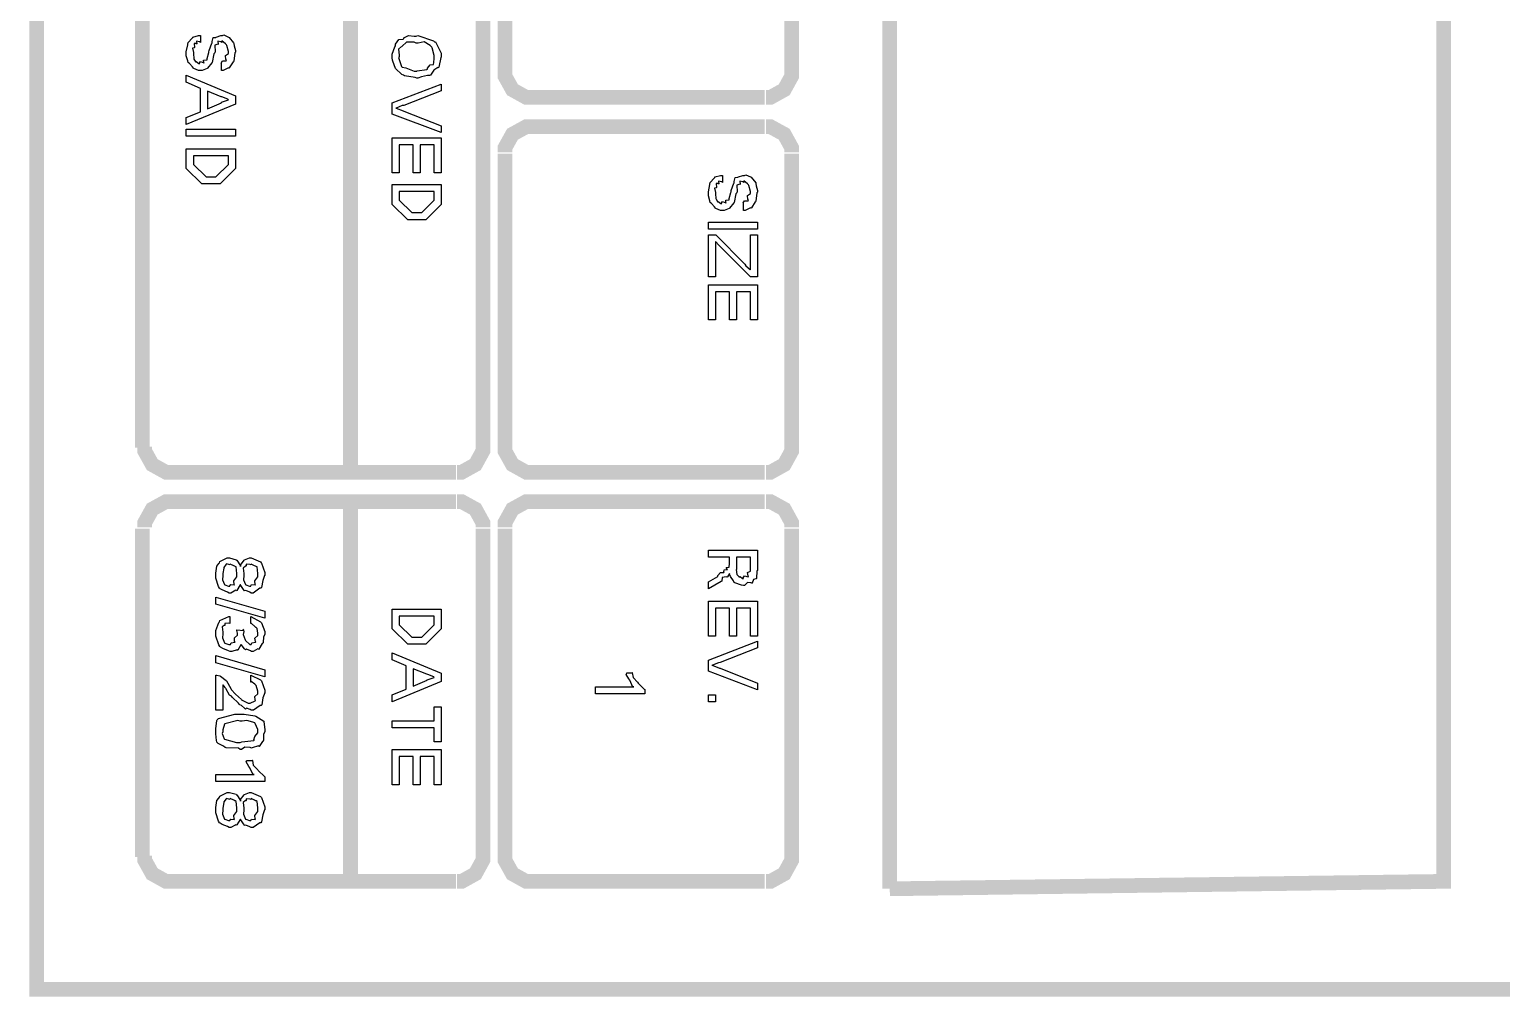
# Model space of a CAD drawing. Extents: x 0.4 to 11.2, y 0.4 to 16.
# Drawn here: x 0.358 to 1.359, y 0.4 to 1.058 of the extents above; entities that cross this region are included whole.
import ezdxf

# ---------------------------------------------------------------- set-up
doc = ezdxf.new("R2010")
doc.units = 0
doc.layers.get('0').update_dxf_attribs({"linetype": 'CONTINUOUS'})

msp = doc.modelspace()

# ---------------------------------------------------------------- linework, layer by layer
at = {"color": 230, "const_width": 0.01}
msp.add_lwpolyline([(11.1917, 0.405003), (11.1917, 15.9817), (0.363336, 15.9817), (0.363336, 0.405003), (11.1917, 0.405003)], close=True, dxfattribs=at)
for points in [[(0.94336, 0.473307), (0.94336, 2.56668), (1.31999, 2.56668)], [(1.31999, 0.473307), (1.31999, 2.56668)], [(0.68164, 1.02832), (0.68164, 2.17833)], [(0.876682, 1.02832), (0.876682, 2.17833)], [(0.57666, 0.756674), (0.57666, 1.31999)], [(0.435004, 0.773329), (0.435004, 1.30333)], [(0.666667, 0.773329), (0.666667, 1.30333)], [(0.68164, 1.02919), (0.68164, 1.0261), (0.686794, 1.01682), (0.696072, 1.01166), (0.699164, 1.01166)], [(0.859158, 1.01166), (0.862304, 1.01166), (0.871582, 1.01682), (0.876682, 1.0261), (0.876682, 1.02919)], [(0.858344, 1.01166), (0.698351, 1.01166)], [(0.699164, 0.991644), (0.696072, 0.991644), (0.686794, 0.986546), (0.68164, 0.977268), (0.68164, 0.974175)], [(0.858344, 0.991644), (0.698351, 0.991644)], [(0.876682, 0.974175), (0.876682, 0.977268), (0.871582, 0.986546), (0.862304, 0.991644), (0.859158, 0.991644)], [(0.68164, 0.773329), (0.68164, 0.973307)], [(0.876682, 0.773329), (0.876682, 0.973307)], [(0.436686, 0.774143), (0.436686, 0.771104), (0.44184, 0.761828), (0.451118, 0.756674), (0.454156, 0.756674)], [(0.649143, 0.756674), (0.652289, 0.756674), (0.661567, 0.761828), (0.666667, 0.771104), (0.666667, 0.774143)], [(0.68164, 0.774143), (0.68164, 0.771104), (0.686794, 0.761828), (0.696072, 0.756674), (0.699164, 0.756674)], [(0.859158, 0.756674), (0.862304, 0.756674), (0.871582, 0.761828), (0.876682, 0.771104), (0.876682, 0.774143)], [(0.648329, 0.756674), (0.453342, 0.756674)], [(0.858344, 0.756674), (0.698351, 0.756674)], [(0.454156, 0.736654), (0.451118, 0.736654), (0.44184, 0.731554), (0.436686, 0.722276), (0.436686, 0.719185)], [(0.648329, 0.736654), (0.453342, 0.736654)], [(0.57666, 0.478353), (0.57666, 0.736654)], [(0.666667, 0.719185), (0.666667, 0.722276), (0.661567, 0.731554), (0.652289, 0.736654), (0.649143, 0.736654)], [(0.699164, 0.736654), (0.696072, 0.736654), (0.686794, 0.731554), (0.68164, 0.722276), (0.68164, 0.719185)], [(0.858344, 0.736654), (0.698351, 0.736654)], [(0.876682, 0.719185), (0.876682, 0.722276), (0.871582, 0.731554), (0.862304, 0.736654), (0.859158, 0.736654)], [(0.435004, 0.495008), (0.435004, 0.718317)], [(0.666667, 0.495008), (0.666667, 0.718317)], [(0.68164, 0.495008), (0.68164, 0.718317)], [(0.876682, 0.495008), (0.876682, 0.718317)], [(0.436686, 0.495822), (0.436686, 0.492785), (0.44184, 0.483507), (0.451118, 0.478353), (0.454156, 0.478353)], [(0.649143, 0.478353), (0.652289, 0.478353), (0.661567, 0.483507), (0.666667, 0.492785), (0.666667, 0.495822)], [(0.68164, 0.495822), (0.68164, 0.492785), (0.686794, 0.483507), (0.696072, 0.478353), (0.699164, 0.478353)], [(0.859158, 0.478353), (0.862304, 0.478353), (0.871582, 0.483507), (0.876682, 0.492785), (0.876682, 0.495822)], [(0.648329, 0.478353), (0.453342, 0.478353)], [(0.858344, 0.478353), (0.698351, 0.478353)], [(1.31999, 0.478353), (0.94336, 0.473307)]]:
    msp.add_lwpolyline(points, dxfattribs=at)
at = {"color": 140}
for points in [[(0.474556, 1.05377), (0.474556, 1.04899), (0.474067, 1.04937), (0.471951, 1.04986), (0.472168, 1.04807), (0.471951, 1.04791), (0.471733, 1.04818), (0.470269, 1.04818), (0.47054, 1.04563), (0.470432, 1.0453), (0.470378, 1.04541), (0.469293, 1.04508), (0.469781, 1.04216), (0.469781, 1.04118), (0.469781, 1.04118), (0.470161, 1.03798), (0.470215, 1.03771), (0.470215, 1.03771), (0.471408, 1.03564), (0.471517, 1.03554), (0.471517, 1.03559), (0.471789, 1.03608), (0.473579, 1.03467), (0.474121, 1.03467), (0.474012, 1.03488), (0.47461, 1.03608), (0.476942, 1.03505), (0.47716, 1.0351), (0.476887, 1.03543), (0.476779, 1.037), (0.479058, 1.03706), (0.479113, 1.03727), (0.479167, 1.03814), (0.480306, 1.04205), (0.480414, 1.0427), (0.480469, 1.04357), (0.482422, 1.04845), (0.482585, 1.04877), (0.482531, 1.04964), (0.483344, 1.0523), (0.485135, 1.05246), (0.485406, 1.05268), (0.485406, 1.05268), (0.488499, 1.05377), (0.489529, 1.05377), (0.489529, 1.05377), (0.49056, 1.05409), (0.493761, 1.05268), (0.494086, 1.05246), (0.494086, 1.05246), (0.497179, 1.04877), (0.497342, 1.04834), (0.497342, 1.04834), (0.497612, 1.04671), (0.498426, 1.0434), (0.498426, 1.04226), (0.497993, 1.04188), (0.497342, 1.03624), (0.497125, 1.03575), (0.496907, 1.03586), (0.494249, 1.03168), (0.493869, 1.03141), (0.493761, 1.03163), (0.490126, 1.02989), (0.488878, 1.02989), (0.488878, 1.03467), (0.488769, 1.03499), (0.489692, 1.03657), (0.492188, 1.03651), (0.49235, 1.03684), (0.491917, 1.03738), (0.491644, 1.04004), (0.493653, 1.04156), (0.493653, 1.04205), (0.493599, 1.04286), (0.492567, 1.04698), (0.49235, 1.04725), (0.49159, 1.04796), (0.489204, 1.05002), (0.48915, 1.04899), (0.489094, 1.04899), (0.488553, 1.04943), (0.486436, 1.04991), (0.486708, 1.04791), (0.48649, 1.04769), (0.486328, 1.04791), (0.484483, 1.04709), (0.484537, 1.04264), (0.484321, 1.04183), (0.483724, 1.04123), (0.482531, 1.03543), (0.482368, 1.0351), (0.482314, 1.03516), (0.479438, 1.03141), (0.479113, 1.0312), (0.479113, 1.0313), (0.475694, 1.02989), (0.474556, 1.02989), (0.473361, 1.03), (0.470161, 1.0312), (0.469781, 1.03141), (0.469293, 1.03233), (0.467231, 1.03472), (0.466417, 1.03516), (0.466308, 1.03532), (0.465983, 1.03651), (0.465007, 1.03988), (0.465007, 1.04096), (0.465007, 1.0427), (0.465929, 1.04747), (0.466092, 1.04791), (0.4662, 1.04905), (0.469021, 1.05198), (0.469347, 1.05225), (0.469401, 1.05268), (0.473307, 1.05377), (0.474556, 1.05377)], [(0.621257, 1.05333), (0.622396, 1.05377), (0.633083, 1.05008), (0.633843, 1.04943), (0.634549, 1.04948), (0.6384, 1.04167), (0.6384, 1.03901), (0.637967, 1.03879), (0.63661, 1.03217), (0.636231, 1.03163), (0.63596, 1.03185), (0.633356, 1.03022), (0.631022, 1.02675), (0.630371, 1.02642), (0.629015, 1.02648), (0.624838, 1.02566), (0.622504, 1.02468), (0.62169, 1.02468), (0.62066, 1.02517), (0.613444, 1.02631), (0.612793, 1.02664), (0.61149, 1.02723), (0.60726, 1.0313), (0.606933, 1.03185), (0.606554, 1.03309), (0.605251, 1.03684), (0.604981, 1.03847), (0.604981, 1.03901), (0.604981, 1.04091), (0.606825, 1.04606), (0.60715, 1.0466), (0.607314, 1.04774), (0.609429, 1.05094), (0.612414, 1.05132), (0.61301, 1.05159), (0.61301, 1.05214), (0.615994, 1.05377), (0.619954, 1.05333), (0.621257, 1.05333)], [(0.621257, 1.04856), (0.619954, 1.04926), (0.614637, 1.04915), (0.611817, 1.04639), (0.61149, 1.04595), (0.611328, 1.04612), (0.609375, 1.04438), (0.609754, 1.04037), (0.609754, 1.03901), (0.609375, 1.03879), (0.611382, 1.03272), (0.611708, 1.03228), (0.611708, 1.03228), (0.614367, 1.03168), (0.6199, 1.02946), (0.62169, 1.02946), (0.622071, 1.02957), (0.628472, 1.03054), (0.629069, 1.03076), (0.629015, 1.03147), (0.630806, 1.03385), (0.633192, 1.03396), (0.633192, 1.03402), (0.633247, 1.03527), (0.633626, 1.03809), (0.633626, 1.03901), (0.633572, 1.04009), (0.632215, 1.0453), (0.63189, 1.04574), (0.630914, 1.04688), (0.626844, 1.04943), (0.622667, 1.04856), (0.621257, 1.04856)], [(0.465007, 1.02664), (0.498426, 1.01275), (0.498426, 1.00711), (0.465007, 0.993218), (0.465007, 0.997993), (0.474556, 1.0019), (0.474556, 1.01774), (0.465007, 1.02186), (0.465007, 1.02664)], [(0.479329, 1.01579), (0.479329, 1.00385), (0.488878, 1.00798), (0.488878, 1.0083), (0.493599, 1.00993), (0.493653, 1.00993), (0.493326, 1.01031), (0.489204, 1.01188), (0.488661, 1.0121), (0.479329, 1.01579)], [(0.604981, 1.00787), (0.6384, 1.02067), (0.6384, 1.01611), (0.61301, 1.00613), (0.611871, 1.00602), (0.607801, 1.00434), (0.607368, 1.00418), (0.607639, 1.00429), (0.612576, 1.00244), (0.61301, 1.00223), (0.6384, 0.992242), (0.6384, 0.987685), (0.604981, 1.00027), (0.604981, 1.00787)], [(0.465007, 0.989962), (0.498426, 0.989962), (0.498426, 0.985189), (0.465007, 0.985189), (0.465007, 0.989962)], [(0.604981, 0.984212), (0.6384, 0.984212), (0.6384, 0.96034), (0.633626, 0.96034), (0.633626, 0.979438), (0.624078, 0.979438), (0.624078, 0.96034), (0.619303, 0.96034), (0.619303, 0.979438), (0.609754, 0.979438), (0.609754, 0.96034), (0.604981, 0.96034), (0.604981, 0.984212)], [(0.465007, 0.976671), (0.498426, 0.976671), (0.498426, 0.966689), (0.498426, 0.963217), (0.48801, 0.9528), (0.481933, 0.9528), (0.47564, 0.9528), (0.465007, 0.963217), (0.465007, 0.966254), (0.465007, 0.976671)], [(0.469781, 0.971897), (0.469781, 0.966471), (0.469781, 0.966038), (0.478461, 0.957574), (0.481933, 0.957574), (0.485189, 0.957574), (0.493653, 0.966038), (0.493653, 0.966471), (0.493653, 0.971897), (0.469781, 0.971897)], [(0.604981, 0.952311), (0.6384, 0.952311), (0.6384, 0.942329), (0.6384, 0.938857), (0.627983, 0.92844), (0.621907, 0.92844), (0.615614, 0.92844), (0.604981, 0.938857), (0.604981, 0.941894), (0.604981, 0.952311)], [(0.829536, 0.95855), (0.829536, 0.953776), (0.829047, 0.954156), (0.826932, 0.954644), (0.827149, 0.952854), (0.826932, 0.952692), (0.826714, 0.952962), (0.82525, 0.952962), (0.825521, 0.950413), (0.825412, 0.950088), (0.825358, 0.950196), (0.824274, 0.949869), (0.824761, 0.94694), (0.824761, 0.945964), (0.824761, 0.945964), (0.825142, 0.942762), (0.825196, 0.942492), (0.825196, 0.942492), (0.826389, 0.940429), (0.826497, 0.940321), (0.826497, 0.940375), (0.826768, 0.940864), (0.82856, 0.939453), (0.829101, 0.939453), (0.828993, 0.939671), (0.82959, 0.940864), (0.831922, 0.939833), (0.83214, 0.939887), (0.831868, 0.940212), (0.83176, 0.941786), (0.834039, 0.94184), (0.834093, 0.942057), (0.834147, 0.942925), (0.835286, 0.946832), (0.835394, 0.947483), (0.835449, 0.948351), (0.837403, 0.953233), (0.837565, 0.95356), (0.837511, 0.954428), (0.838325, 0.957086), (0.840115, 0.957249), (0.840386, 0.957465), (0.840386, 0.957465), (0.843479, 0.95855), (0.84451, 0.95855), (0.84451, 0.95855), (0.84554, 0.958876), (0.848742, 0.957465), (0.849067, 0.957249), (0.849067, 0.957249), (0.85216, 0.95356), (0.852322, 0.953125), (0.852322, 0.953125), (0.852593, 0.951497), (0.853407, 0.948188), (0.853407, 0.947049), (0.852974, 0.946669), (0.852322, 0.941026), (0.852106, 0.940539), (0.851887, 0.940647), (0.849229, 0.936469), (0.84885, 0.936199), (0.848742, 0.936415), (0.845107, 0.934679), (0.843858, 0.934679), (0.843858, 0.939453), (0.84375, 0.939779), (0.844672, 0.941351), (0.847168, 0.941297), (0.847331, 0.941624), (0.846897, 0.942165), (0.846625, 0.944824), (0.848633, 0.946343), (0.848633, 0.946832), (0.848579, 0.947646), (0.847547, 0.951768), (0.847331, 0.95204), (0.846571, 0.952746), (0.844185, 0.954807), (0.844129, 0.953776), (0.844075, 0.953776), (0.843533, 0.95421), (0.841417, 0.954699), (0.841689, 0.952692), (0.841471, 0.952474), (0.841308, 0.952692), (0.839464, 0.951878), (0.839518, 0.947428), (0.839301, 0.946615), (0.838704, 0.946018), (0.837511, 0.940212), (0.837349, 0.939887), (0.837294, 0.939942), (0.834418, 0.936199), (0.834093, 0.935981), (0.834093, 0.936089), (0.830675, 0.934679), (0.829536, 0.934679), (0.828342, 0.934788), (0.825142, 0.935981), (0.824761, 0.936199), (0.824274, 0.937121), (0.822211, 0.939507), (0.821397, 0.939942), (0.821289, 0.940104), (0.820964, 0.941297), (0.819988, 0.944661), (0.819988, 0.945747), (0.819988, 0.947483), (0.82091, 0.952257), (0.821072, 0.952692), (0.821181, 0.953831), (0.824001, 0.95676), (0.824328, 0.957032), (0.824382, 0.957465), (0.828288, 0.95855), (0.829536, 0.95855)], [(0.609754, 0.947538), (0.609754, 0.942111), (0.609754, 0.941678), (0.618435, 0.933214), (0.621907, 0.933214), (0.625163, 0.933214), (0.633626, 0.941678), (0.633626, 0.942111), (0.633626, 0.947538), (0.609754, 0.947538)], [(0.819988, 0.92665), (0.853407, 0.92665), (0.853407, 0.921875), (0.819988, 0.921875), (0.819988, 0.92665)], [(0.819988, 0.918132), (0.824978, 0.918132), (0.844726, 0.898167), (0.844726, 0.898167), (0.845432, 0.897026), (0.848361, 0.894586), (0.848633, 0.89426), (0.848633, 0.918132), (0.853407, 0.918132), (0.853407, 0.889486), (0.848633, 0.889486), (0.827365, 0.910969), (0.824761, 0.913574), (0.824761, 0.889486), (0.819988, 0.889486), (0.819988, 0.918132)], [(0.819988, 0.884169), (0.853407, 0.884169), (0.853407, 0.860297), (0.848633, 0.860297), (0.848633, 0.879394), (0.839085, 0.879394), (0.839085, 0.860297), (0.83431, 0.860297), (0.83431, 0.879394), (0.824761, 0.879394), (0.824761, 0.860297), (0.819988, 0.860297), (0.819988, 0.884169)], [(0.819988, 0.70356), (0.853407, 0.70356), (0.853407, 0.689888), (0.852974, 0.689615), (0.852701, 0.684353), (0.852539, 0.684028), (0.852376, 0.684244), (0.850694, 0.683649), (0.849718, 0.681207), (0.849283, 0.68099), (0.849067, 0.681424), (0.846571, 0.681749), (0.844564, 0.679688), (0.843858, 0.679688), (0.842449, 0.679796), (0.837999, 0.681315), (0.837565, 0.68164), (0.837022, 0.682726), (0.835015, 0.685764), (0.834418, 0.687229), (0.83431, 0.687717), (0.83431, 0.687717), (0.8329, 0.685493), (0.83279, 0.685331), (0.832086, 0.685601), (0.829318, 0.685004), (0.829101, 0.682563), (0.828668, 0.682292), (0.819988, 0.6773), (0.819988, 0.682075), (0.826497, 0.685764), (0.826497, 0.686415), (0.828179, 0.688476), (0.830621, 0.688422), (0.830838, 0.688585), (0.830621, 0.688857), (0.830783, 0.690375), (0.8329, 0.690429), (0.833008, 0.690539), (0.832682, 0.690701), (0.832086, 0.691949), (0.834093, 0.692165), (0.834093, 0.692275), (0.834147, 0.6926), (0.83431, 0.694011), (0.83431, 0.694444), (0.83431, 0.698785), (0.819988, 0.698785), (0.819988, 0.70356)], [(0.501953, 0.692492), (0.501844, 0.693522), (0.504286, 0.696832), (0.504557, 0.697049), (0.504557, 0.697049), (0.507975, 0.698351), (0.509115, 0.698351), (0.509115, 0.698351), (0.515408, 0.695637), (0.515842, 0.695096), (0.51606, 0.694824), (0.518446, 0.688531), (0.518446, 0.686415), (0.518283, 0.686469), (0.517036, 0.683051), (0.516114, 0.678276), (0.515625, 0.677735), (0.514974, 0.677789), (0.510579, 0.674479), (0.509115, 0.674479), (0.508301, 0.675022), (0.505425, 0.676161), (0.504665, 0.675944), (0.504557, 0.675999), (0.503797, 0.676921), (0.502115, 0.679688), (0.501953, 0.680122), (0.501574, 0.680012), (0.499294, 0.676215), (0.498915, 0.675999), (0.498699, 0.676324), (0.495281, 0.674479), (0.49414, 0.674479), (0.493056, 0.675131), (0.489421, 0.676594), (0.487956, 0.677354), (0.487631, 0.677735), (0.486979, 0.678874), (0.485026, 0.684571), (0.485026, 0.686415), (0.485026, 0.688043), (0.485678, 0.692817), (0.487196, 0.694553), (0.487631, 0.695096), (0.487847, 0.69591), (0.492731, 0.698351), (0.494358, 0.698351), (0.494358, 0.698351), (0.498807, 0.697103), (0.499132, 0.696832), (0.499457, 0.696724), (0.501844, 0.692979), (0.501953, 0.692492)], [(0.494575, 0.693576), (0.494032, 0.693847), (0.492242, 0.694336), (0.492188, 0.694011), (0.492188, 0.694011), (0.492133, 0.694065), (0.49056, 0.691894), (0.490451, 0.691407), (0.490451, 0.691407), (0.4898, 0.687663), (0.4898, 0.686415), (0.4898, 0.686415), (0.489529, 0.683539), (0.490886, 0.680231), (0.491103, 0.680122), (0.491103, 0.680122), (0.493707, 0.679254), (0.494575, 0.679254), (0.494575, 0.679308), (0.495171, 0.680176), (0.497612, 0.680012), (0.497831, 0.680122), (0.497504, 0.680393), (0.497396, 0.682726), (0.499349, 0.685493), (0.499349, 0.686415), (0.499349, 0.687879), (0.498969, 0.692219), (0.498264, 0.6926), (0.498047, 0.692708), (0.497287, 0.693088), (0.4949, 0.694119), (0.494683, 0.693576), (0.494575, 0.693576)], [(0.509115, 0.693576), (0.508356, 0.693847), (0.505806, 0.694011), (0.505643, 0.692871), (0.505425, 0.692708), (0.505208, 0.692817), (0.503635, 0.691461), (0.504124, 0.687717), (0.504124, 0.686415), (0.504124, 0.686415), (0.503797, 0.683539), (0.505208, 0.680231), (0.505425, 0.680122), (0.505425, 0.680122), (0.508029, 0.679254), (0.508897, 0.679254), (0.508897, 0.679308), (0.50944, 0.680176), (0.511936, 0.680012), (0.512153, 0.680122), (0.511828, 0.680339), (0.511664, 0.682726), (0.513672, 0.685493), (0.513672, 0.686415), (0.513618, 0.687879), (0.513183, 0.692219), (0.512424, 0.6926), (0.512153, 0.692708), (0.511447, 0.693088), (0.509115, 0.694119), (0.509115, 0.693576), (0.509115, 0.693576)], [(0.839085, 0.698785), (0.839085, 0.690539), (0.838976, 0.690539), (0.839464, 0.687067), (0.839518, 0.686849), (0.839518, 0.686849), (0.841092, 0.685221), (0.841254, 0.685112), (0.841254, 0.685221), (0.841635, 0.685818), (0.843317, 0.684462), (0.843858, 0.684462), (0.84375, 0.684733), (0.844564, 0.686089), (0.847114, 0.685547), (0.847331, 0.685764), (0.846951, 0.686253), (0.846625, 0.688531), (0.848633, 0.689399), (0.848633, 0.689671), (0.848633, 0.698785), (0.839085, 0.698785)], [(0.485026, 0.671767), (0.518446, 0.662218), (0.518446, 0.657443), (0.485026, 0.666992), (0.485026, 0.671767)], [(0.604981, 0.663574), (0.6384, 0.663574), (0.6384, 0.653592), (0.6384, 0.650119), (0.627983, 0.639703), (0.621907, 0.639703), (0.615614, 0.639703), (0.604981, 0.650119), (0.604981, 0.653157), (0.604981, 0.663574)], [(0.819988, 0.669054), (0.853407, 0.669054), (0.853407, 0.645182), (0.848633, 0.645182), (0.848633, 0.664279), (0.839085, 0.664279), (0.839085, 0.645182), (0.83431, 0.645182), (0.83431, 0.664279), (0.824761, 0.664279), (0.824761, 0.645182), (0.819988, 0.645182), (0.819988, 0.669054)], [(0.494575, 0.658475), (0.494575, 0.6537), (0.493815, 0.653917), (0.491157, 0.6537), (0.491103, 0.652507), (0.490886, 0.652399), (0.490722, 0.652507), (0.489367, 0.651476), (0.4898, 0.647949), (0.4898, 0.646756), (0.4898, 0.646756), (0.489529, 0.643989), (0.490886, 0.640625), (0.491103, 0.640463), (0.491103, 0.640463), (0.494032, 0.639378), (0.495008, 0.639378), (0.494954, 0.639432), (0.495551, 0.640517), (0.498047, 0.641004), (0.498264, 0.641331), (0.497885, 0.641601), (0.497775, 0.643989), (0.499783, 0.645779), (0.499783, 0.646322), (0.499783, 0.647081), (0.499457, 0.649089), (0.499349, 0.64936), (0.504124, 0.648926), (0.504015, 0.649197), (0.503472, 0.649794), (0.504124, 0.648654), (0.504124, 0.648275), (0.504124, 0.648275), (0.503743, 0.646322), (0.505046, 0.642632), (0.505208, 0.642199), (0.505208, 0.642199), (0.508137, 0.639378), (0.509115, 0.639378), (0.50906, 0.639432), (0.509657, 0.640517), (0.512153, 0.641004), (0.512369, 0.641331), (0.51199, 0.641601), (0.511664, 0.643826), (0.513672, 0.645562), (0.513672, 0.646104), (0.513618, 0.64719), (0.513237, 0.650444), (0.512532, 0.650933), (0.512369, 0.651096), (0.511556, 0.651693), (0.509278, 0.6537), (0.509006, 0.6537), (0.508897, 0.6537), (0.508897, 0.658475), (0.508897, 0.658475), (0.515463, 0.654893), (0.515842, 0.654351), (0.51606, 0.654189), (0.518446, 0.648329), (0.518446, 0.646322), (0.518446, 0.646322), (0.517415, 0.644749), (0.517361, 0.640733), (0.517144, 0.640246), (0.516601, 0.640136), (0.514268, 0.636339), (0.513889, 0.636122), (0.513564, 0.636501), (0.510417, 0.634603), (0.509332, 0.634603), (0.508572, 0.635146), (0.505914, 0.636231), (0.505317, 0.635851), (0.505208, 0.635906), (0.504665, 0.636556), (0.502875, 0.638456), (0.502496, 0.63916), (0.502388, 0.639378), (0.502007, 0.639268), (0.500108, 0.635579), (0.499783, 0.635471), (0.499511, 0.635906), (0.495985, 0.634603), (0.494792, 0.634603), (0.493653, 0.635254), (0.4898, 0.636774), (0.488226, 0.637642), (0.487847, 0.638075), (0.487142, 0.639214), (0.485026, 0.645074), (0.485026, 0.646972), (0.485026, 0.648981), (0.487196, 0.65446), (0.487631, 0.655003), (0.487847, 0.655817), (0.493869, 0.658421), (0.494575, 0.658475)], [(0.609754, 0.6588), (0.609754, 0.653375), (0.609754, 0.65294), (0.618435, 0.644476), (0.621907, 0.644476), (0.625163, 0.644476), (0.633626, 0.65294), (0.633626, 0.653375), (0.633626, 0.6588), (0.609754, 0.6588)], [(0.819988, 0.628907), (0.853407, 0.64171), (0.853407, 0.637153), (0.828017, 0.627171), (0.826878, 0.627061), (0.822808, 0.625379), (0.822374, 0.625217), (0.822646, 0.625325), (0.827582, 0.623481), (0.828017, 0.623264), (0.853407, 0.613282), (0.853407, 0.608724), (0.819988, 0.621311), (0.819988, 0.628907)], [(0.485026, 0.63189), (0.518446, 0.622342), (0.518446, 0.617567), (0.485026, 0.627115), (0.485026, 0.63189)], [(0.604981, 0.633843), (0.6384, 0.619954), (0.6384, 0.614312), (0.604981, 0.600424), (0.604981, 0.605197), (0.614529, 0.609104), (0.614529, 0.624946), (0.604981, 0.629069), (0.604981, 0.633843)], [(0.619303, 0.622993), (0.619303, 0.611057), (0.628851, 0.615181), (0.628851, 0.615506), (0.633572, 0.617133), (0.633626, 0.617133), (0.633301, 0.617512), (0.629178, 0.619086), (0.628635, 0.619303), (0.619303, 0.622993)], [(0.4898, 0.594726), (0.485026, 0.594726), (0.485026, 0.618599), (0.485786, 0.618599), (0.487847, 0.618056), (0.488064, 0.617947), (0.488282, 0.617839), (0.492133, 0.615072), (0.492404, 0.614692), (0.492404, 0.614692), (0.495226, 0.609646), (0.495443, 0.60905), (0.495443, 0.608942), (0.498481, 0.605686), (0.502442, 0.601997), (0.502821, 0.601671), (0.502929, 0.601563), (0.507107, 0.599501), (0.508464, 0.599501), (0.508464, 0.599501), (0.511936, 0.601129), (0.512153, 0.601454), (0.511774, 0.601725), (0.511664, 0.604113), (0.513672, 0.605903), (0.513672, 0.606446), (0.513618, 0.607801), (0.512587, 0.611546), (0.512369, 0.611871), (0.511556, 0.612414), (0.509169, 0.614204), (0.509006, 0.613824), (0.508897, 0.613824), (0.508897, 0.618599), (0.508897, 0.618599), (0.515463, 0.615451), (0.515842, 0.614908), (0.51606, 0.614692), (0.518446, 0.608507), (0.518446, 0.606446), (0.518338, 0.6065), (0.51709, 0.60319), (0.516276, 0.598525), (0.515842, 0.597982), (0.515192, 0.598036), (0.510633, 0.594726), (0.509115, 0.594726), (0.50841, 0.595269), (0.505914, 0.596246), (0.505317, 0.595594), (0.505208, 0.595594), (0.504611, 0.596246), (0.502442, 0.597982), (0.501357, 0.598415), (0.501085, 0.598633), (0.500597, 0.599501), (0.496257, 0.603678), (0.49566, 0.604275), (0.494358, 0.604981), (0.491971, 0.609483), (0.491754, 0.6097), (0.491374, 0.610297), (0.490018, 0.612033), (0.489854, 0.611871), (0.4898, 0.611871), (0.4898, 0.594726)], [(0.743326, 0.605903), (0.743326, 0.610678), (0.769368, 0.610678), (0.768446, 0.610949), (0.766818, 0.6148), (0.766547, 0.615235), (0.765842, 0.616157), (0.764106, 0.61914), (0.764486, 0.620008), (0.764378, 0.620226), (0.7685, 0.620226), (0.768283, 0.620171), (0.768772, 0.617079), (0.771864, 0.613769), (0.77219, 0.613282), (0.77219, 0.613282), (0.776421, 0.609158), (0.776747, 0.608942), (0.776747, 0.605903), (0.743326, 0.605903)], [(0.819988, 0.605251), (0.824761, 0.605251), (0.824761, 0.600478), (0.819988, 0.600478), (0.819988, 0.605251)], [(0.501736, 0.592014), (0.504394, 0.592014), (0.51161, 0.590929), (0.512369, 0.590712), (0.512369, 0.590712), (0.517686, 0.58724), (0.517796, 0.586806), (0.517796, 0.586806), (0.518446, 0.58176), (0.518446, 0.580078), (0.518446, 0.580078), (0.517469, 0.578504), (0.517578, 0.574328), (0.517361, 0.573785), (0.516818, 0.573568), (0.514649, 0.57015), (0.514324, 0.570096), (0.513997, 0.570529), (0.509874, 0.569119), (0.509332, 0.569011), (0.508356, 0.569499), (0.504719, 0.569553), (0.502496, 0.568143), (0.501736, 0.568143), (0.500597, 0.569011), (0.492133, 0.569228), (0.491319, 0.569444), (0.490235, 0.570258), (0.486708, 0.572211), (0.485786, 0.573025), (0.485678, 0.573351), (0.485514, 0.574219), (0.485026, 0.578614), (0.485026, 0.580078), (0.485026, 0.58214), (0.485786, 0.587836), (0.485894, 0.588325), (0.486925, 0.589247), (0.498047, 0.592014), (0.501736, 0.592014)], [(0.604981, 0.587619), (0.633626, 0.587619), (0.633626, 0.597168), (0.6384, 0.597168), (0.6384, 0.573296), (0.633626, 0.573296), (0.633626, 0.582844), (0.604981, 0.582844), (0.604981, 0.587619)], [(0.501736, 0.58724), (0.499946, 0.587674), (0.491103, 0.585613), (0.490886, 0.585286), (0.490886, 0.585286), (0.4898, 0.581381), (0.4898, 0.580078), (0.4898, 0.580078), (0.489475, 0.578831), (0.490722, 0.575412), (0.490886, 0.575087), (0.490886, 0.575087), (0.499024, 0.572917), (0.501736, 0.572917), (0.502713, 0.573351), (0.510906, 0.574219), (0.511285, 0.574436), (0.511014, 0.574653), (0.511556, 0.576986), (0.513672, 0.579318), (0.513672, 0.580078), (0.513618, 0.581597), (0.511882, 0.585667), (0.511501, 0.586154), (0.510254, 0.586751), (0.506185, 0.587728), (0.502875, 0.58724), (0.501736, 0.58724)], [(0.485026, 0.546332), (0.485026, 0.551107), (0.511068, 0.551107), (0.510146, 0.551378), (0.508518, 0.555231), (0.508247, 0.555664), (0.507542, 0.556586), (0.505806, 0.559571), (0.506185, 0.560439), (0.506076, 0.560656), (0.5102, 0.560656), (0.509983, 0.560601), (0.510471, 0.557508), (0.513564, 0.554199), (0.513889, 0.553711), (0.513889, 0.553711), (0.518121, 0.549588), (0.518446, 0.549371), (0.518446, 0.546332), (0.485026, 0.546332)], [(0.604981, 0.567979), (0.6384, 0.567979), (0.6384, 0.544108), (0.633626, 0.544108), (0.633626, 0.563206), (0.624078, 0.563206), (0.624078, 0.544108), (0.619303, 0.544108), (0.619303, 0.563206), (0.609754, 0.563206), (0.609754, 0.544108), (0.604981, 0.544108), (0.604981, 0.567979)], [(0.501953, 0.532986), (0.501844, 0.534017), (0.504286, 0.537326), (0.504557, 0.537543), (0.504557, 0.537543), (0.507975, 0.538846), (0.509115, 0.538846), (0.509115, 0.538846), (0.515408, 0.536133), (0.515842, 0.53559), (0.51606, 0.535319), (0.518446, 0.529025), (0.518446, 0.52691), (0.518283, 0.526964), (0.517036, 0.523546), (0.516114, 0.518772), (0.515625, 0.518229), (0.514974, 0.518283), (0.510579, 0.514974), (0.509115, 0.514974), (0.508301, 0.515517), (0.505425, 0.516656), (0.504665, 0.516439), (0.504557, 0.516493), (0.503797, 0.517415), (0.502115, 0.520182), (0.501953, 0.520617), (0.501574, 0.520508), (0.499294, 0.51671), (0.498915, 0.516493), (0.498699, 0.516818), (0.495281, 0.514974), (0.49414, 0.514974), (0.493056, 0.515625), (0.489421, 0.51709), (0.487956, 0.51785), (0.487631, 0.518229), (0.486979, 0.519368), (0.485026, 0.525065), (0.485026, 0.52691), (0.485026, 0.528537), (0.485678, 0.533311), (0.487196, 0.535047), (0.487631, 0.53559), (0.487847, 0.536404), (0.492731, 0.538846), (0.494358, 0.538846), (0.494358, 0.538846), (0.498807, 0.537597), (0.499132, 0.537326), (0.499457, 0.537218), (0.501844, 0.533475), (0.501953, 0.532986)], [(0.494575, 0.534071), (0.494032, 0.534343), (0.492242, 0.534831), (0.492188, 0.534506), (0.492188, 0.534506), (0.492133, 0.53456), (0.49056, 0.532389), (0.490451, 0.531901), (0.490451, 0.531901), (0.4898, 0.528157), (0.4898, 0.52691), (0.4898, 0.52691), (0.489529, 0.524035), (0.490886, 0.520725), (0.491103, 0.520617), (0.491103, 0.520617), (0.493707, 0.519749), (0.494575, 0.519749), (0.494575, 0.519803), (0.495171, 0.520671), (0.497612, 0.520508), (0.497831, 0.520617), (0.497504, 0.520887), (0.497396, 0.523221), (0.499349, 0.525988), (0.499349, 0.52691), (0.499349, 0.528375), (0.498969, 0.532715), (0.498264, 0.533094), (0.498047, 0.533203), (0.497287, 0.533583), (0.4949, 0.534614), (0.494683, 0.534071), (0.494575, 0.534071)], [(0.509115, 0.534071), (0.508356, 0.534343), (0.505806, 0.534506), (0.505643, 0.533365), (0.505425, 0.533203), (0.505208, 0.533311), (0.503635, 0.531956), (0.504124, 0.528212), (0.504124, 0.52691), (0.504124, 0.52691), (0.503797, 0.524035), (0.505208, 0.520725), (0.505425, 0.520617), (0.505425, 0.520617), (0.508029, 0.519749), (0.508897, 0.519749), (0.508897, 0.519803), (0.50944, 0.520671), (0.511936, 0.520508), (0.512153, 0.520617), (0.511828, 0.520833), (0.511664, 0.523221), (0.513672, 0.525988), (0.513672, 0.52691), (0.513618, 0.528375), (0.513183, 0.532715), (0.512424, 0.533094), (0.512153, 0.533203), (0.511447, 0.533583), (0.509115, 0.534614), (0.509115, 0.534071), (0.509115, 0.534071)]]:
    msp.add_lwpolyline(points, close=True, dxfattribs=at)

doc.saveas('drawing.dxf')
